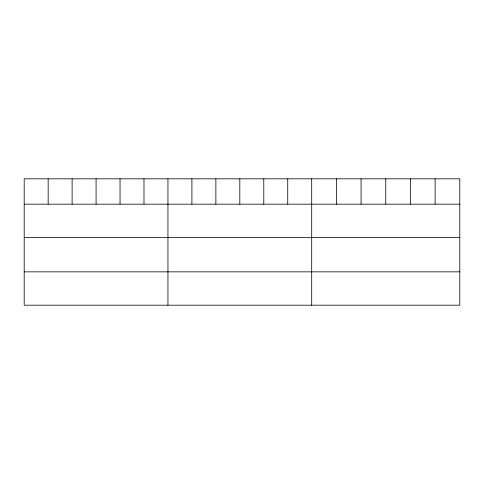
<?xml version="1.0" encoding="UTF-8"?>
<svg xmlns="http://www.w3.org/2000/svg" width="484" height="484" viewBox="0 0 484 484"><rect width="100%" height="100%" fill="white"/><g stroke="black" fill="none" stroke-linecap="round" stroke-linejoin="round"><path stroke-width="0.73" d="M459.8 204.175L459.8 305.186L24.2 305.186L24.2 178.814L459.8 178.814L459.8 204.175L24.2 204.175M24.2 237.505L459.8 237.505M24.2 271.851L459.8 271.851M435.116 178.814L435.116 204.175M410.432 178.814L410.432 204.175M385.748 178.814L385.748 204.175M361.064 178.814L361.064 204.175M336.38 178.814L336.38 204.175M311.696 178.814L311.696 305.186M287.738 178.814L287.738 204.175M263.78 178.814L263.78 204.175M239.822 178.814L239.822 204.175M215.864 178.814L215.864 204.175M191.906 178.814L191.906 204.175M167.948 178.814L167.948 305.186M143.99 178.814L143.99 204.175M120.032 178.814L120.032 204.175M96.074 178.814L96.074 204.175M72.116 178.814L72.116 204.175M48.158 178.814L48.158 204.175"/></g></svg>
